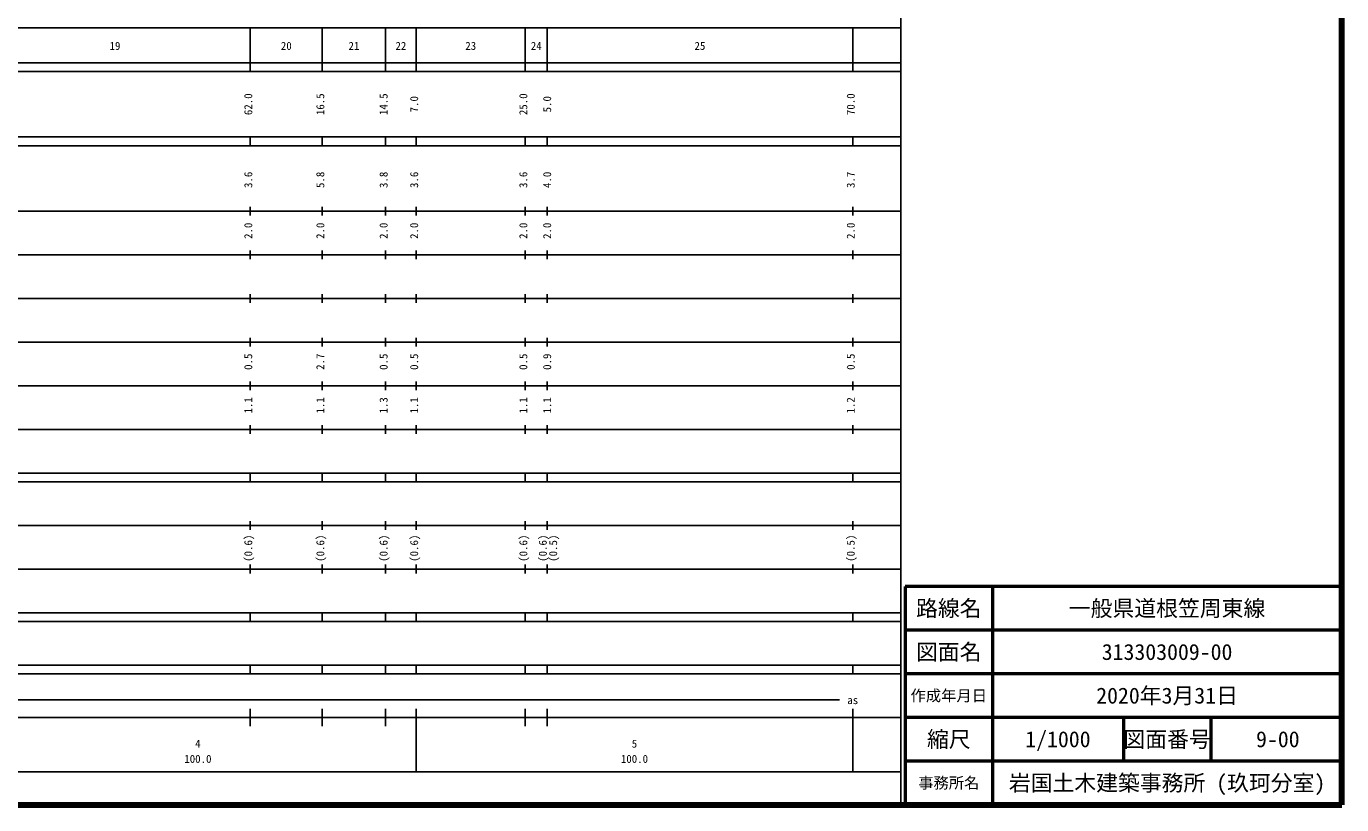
# Model space of a CAD drawing. Units: millimetres on the paper, enlarged 1000 times. Extents: x 40000 to 680000, y 20000 to 380000.
# Drawn here: x 378696 to 680000, y 20000 to 198357 of the extents above; entities that cross this region are included whole.
import ezdxf
from ezdxf.enums import TextEntityAlignment as Align

# ---------------------------------------------------------------- set-up
doc = ezdxf.new("R2010")
doc.units = ezdxf.units.MM
doc.header["$LTSCALE"] = 1000
for name, color, linetype, lineweight in [('M-TTL', 2, 'Continuous', 140), ('M-TTL-BAND', 7, 'Continuous', 25), ('M-TTL-FRAM', 2, 'Continuous', 50), ('M-TTL-LINE', 7, 'Continuous', 50)]:
    doc.layers.add(name, color=color, linetype=linetype, lineweight=lineweight)
doc.layers.add('M-TTL-TXT', color=7, linetype='Continuous')
doc.styles.add('ＭＳ ゴシック', font='')
doc.styles.get('ＭＳ ゴシック').set_extended_font_data('MS Gothic')

msp = doc.modelspace()

# ---------------------------------------------------------------- linework, layer by layer
at = {"layer": 'M-TTL'}
for p, q in [((680000, 20000), (680000, 380000)), ((40000, 20000), (680000, 20000))]:
    msp.add_line(p, q, dxfattribs=at)
at = {"layer": 'M-TTL-BAND'}
for p, q in [((579000, 20000), (579000, 370000)), ((68000, 198000), (579000, 198000)), ((430000, 188000), (430000, 198000)), ((446500, 188000), (446500, 198000)), ((461000, 188000), (461000, 198000)), ((468000, 188000), (468000, 198000)), ((493000, 188000), (493000, 198000)), ((498000, 188000), (498000, 198000)), ((568000, 188000), (568000, 198000)), ((40000, 190000), (579000, 190000)), ((40000, 188000), (579000, 188000)), ((40000, 173000), (579000, 173000)), ((430000, 171000), (430000, 173000)), ((446500, 171000), (446500, 173000)), ((461000, 171000), (461000, 173000)), ((468000, 171000), (468000, 173000)), ((493000, 171000), (493000, 173000)), ((498000, 171000), (498000, 173000)), ((568000, 171000), (568000, 173000)), ((40000, 171000), (579000, 171000)), ((430000, 155000), (430000, 157000)), ((446500, 155000), (446500, 157000)), ((461000, 155000), (461000, 157000)), ((468000, 155000), (468000, 157000)), ((493000, 155000), (493000, 157000)), ((498000, 155000), (498000, 157000)), ((568000, 155000), (568000, 157000)), ((40000, 156000), (579000, 156000)), ((46000, 146000), (579000, 146000)), ((430000, 145000), (430000, 147000)), ((446500, 145000), (446500, 147000)), ((461000, 145000), (461000, 147000)), ((468000, 145000), (468000, 147000)), ((493000, 145000), (493000, 147000)), ((498000, 145000), (498000, 147000)), ((568000, 145000), (568000, 147000)), ((52000, 136000), (579000, 136000)), ((430000, 135000), (430000, 137000)), ((446500, 135000), (446500, 137000)), ((461000, 135000), (461000, 137000)), ((468000, 135000), (468000, 137000)), ((493000, 135000), (493000, 137000)), ((498000, 135000), (498000, 137000)), ((568000, 135000), (568000, 137000)), ((430000, 125000), (430000, 127000)), ((446500, 125000), (446500, 127000)), ((461000, 125000), (461000, 127000)), ((468000, 125000), (468000, 127000)), ((493000, 125000), (493000, 127000)), ((498000, 125000), (498000, 127000)), ((568000, 125000), (568000, 127000)), ((46000, 126000), (579000, 126000)), ((52000, 116000), (579000, 116000)), ((430000, 115000), (430000, 117000)), ((446500, 115000), (446500, 117000)), ((461000, 115000), (461000, 117000)), ((468000, 115000), (468000, 117000)), ((493000, 115000), (493000, 117000)), ((498000, 115000), (498000, 117000)), ((568000, 115000), (568000, 117000)), ((46000, 106000), (579000, 106000)), ((430000, 105000), (430000, 107000)), ((446500, 105000), (446500, 107000)), ((461000, 105000), (461000, 107000)), ((468000, 105000), (468000, 107000)), ((493000, 105000), (493000, 107000)), ((498000, 105000), (498000, 107000)), ((568000, 105000), (568000, 107000)), ((40000, 96000), (579000, 96000)), ((40000, 94000), (579000, 94000)), ((430000, 94000), (430000, 96000)), ((446500, 94000), (446500, 96000)), ((461000, 94000), (461000, 96000)), ((468000, 94000), (468000, 96000)), ((493000, 94000), (493000, 96000)), ((498000, 94000), (498000, 96000)), ((568000, 94000), (568000, 96000)), ((430000, 83000), (430000, 85000)), ((446500, 83000), (446500, 85000)), ((461000, 83000), (461000, 85000)), ((468000, 83000), (468000, 85000)), ((493000, 83000), (493000, 85000)), ((498000, 83000), (498000, 85000)), ((568000, 83000), (568000, 85000)), ((49000, 84000), (579000, 84000)), ((40000, 74000), (579000, 74000)), ((430000, 73000), (430000, 75000)), ((446500, 73000), (446500, 75000)), ((461000, 73000), (461000, 75000)), ((468000, 73000), (468000, 75000)), ((493000, 73000), (493000, 75000)), ((498000, 73000), (498000, 75000)), ((568000, 73000), (568000, 75000)), ((40000, 64000), (579000, 64000)), ((430000, 62000), (430000, 64000)), ((446500, 62000), (446500, 64000)), ((461000, 62000), (461000, 64000)), ((468000, 62000), (468000, 64000)), ((493000, 62000), (493000, 64000)), ((498000, 62000), (498000, 64000)), ((568000, 62000), (568000, 64000)), ((40000, 62000), (579000, 62000)), ((40000, 52000), (579000, 52000)), ((430000, 50000), (430000, 52000)), ((446500, 50000), (446500, 52000)), ((461000, 50000), (461000, 52000)), ((468000, 50000), (468000, 52000)), ((493000, 50000), (493000, 52000)), ((498000, 50000), (498000, 52000)), ((568000, 50000), (568000, 52000)), ((40000, 50000), (579000, 50000)), ((71000, 44000), (565000, 44000)), ((40000, 40000), (579000, 40000)), ((430000, 38000), (430000, 42000)), ((446500, 38000), (446500, 42000)), ((461000, 38000), (461000, 42000)), ((468000, 27500), (468000, 42000)), ((493000, 38000), (493000, 42000)), ((498000, 38000), (498000, 42000)), ((568000, 27500), (568000, 42000)), ((68000, 27500), (579000, 27500))]:
    msp.add_line(p, q, dxfattribs=at)
at = {"layer": 'M-TTL-FRAM'}
for p, q in [((680000, 70000), (580000, 70000)), ((580000, 70000), (580000, 20000))]:
    msp.add_line(p, q, dxfattribs=at)
at = {"layer": 'M-TTL-LINE'}
for p, q in [((600000, 70000), (600000, 20000)), ((680000, 60000), (580000, 60000)), ((680000, 50000), (580000, 50000)), ((680000, 40000), (580000, 40000)), ((630000, 40000), (630000, 30000)), ((650000, 40000), (650000, 30000)), ((680000, 30000), (580000, 30000))]:
    msp.add_line(p, q, dxfattribs=at)

# ---------------------------------------------------------------- texts
at = {"layer": 'M-TTL-BAND', "style": 'ＭＳ ゴシック'}
for s, p in [('19', (399000, 192405)), ('20', (438250, 192405)), ('21', (453750, 192405)), ('22', (464500, 192405)), ('23', (480500, 192405)), ('24', (495500, 192405)), ('25', (533000, 192405)), ('as', (568000, 42500)), ('4', (418000, 32523)), ('5', (518000, 32523)), ('100.0', (418000, 29033)), ('100.0', (518000, 29033))]:
    msp.add_text(s, height=1833, dxfattribs=at).set_placement(p, align=Align.BOTTOM_CENTER)
for s, p in [('62.0', (431000, 180500)), ('16.5', (447500, 180500)), ('14.5', (462000, 180500)), ('7.0', (469000, 180500)), ('25.0', (494000, 180500)), ('5.0', (499466, 180500)), ('70.0', (569000, 180500)), ('3.6', (431000, 163174)), ('5.8', (447500, 163174)), ('3.8', (462000, 163174)), ('3.6', (469000, 163174)), ('3.6', (494000, 163174)), ('4.0', (499466, 163174)), ('3.7', (569000, 163174)), ('2.0', (431000, 151500)), ('2.0', (447500, 151500)), ('2.0', (462000, 151500)), ('2.0', (469000, 151500)), ('2.0', (494000, 151500)), ('2.0', (499466, 151500)), ('2.0', (569000, 151500)), ('0.5', (431000, 121500)), ('2.7', (447500, 121500)), ('0.5', (462000, 121500)), ('0.5', (469000, 121500)), ('0.5', (494000, 121500)), ('0.9', (499466, 121500)), ('0.5', (569000, 121500)), ('1.1', (431000, 111500)), ('1.1', (447500, 111500)), ('1.3', (462000, 111500)), ('1.1', (469000, 111500)), ('1.1', (494000, 111500)), ('1.1', (499466, 111500)), ('1.2', (569000, 111500)), ('(0.6)', (431000, 78764)), ('(0.6)', (447500, 78764)), ('(0.6)', (462000, 78764)), ('(0.6)', (469000, 78764)), ('(0.6)', (494000, 78764)), ('(0.6)', (498466, 78764)), ('(0.5)', (500836, 78764)), ('(0.5)', (569000, 78764))]:
    msp.add_text(s, height=1833, rotation=90, dxfattribs=at).set_placement(p, align=Align.BOTTOM_CENTER)
at = {"layer": 'M-TTL-TXT', "style": 'ＭＳ ゴシック'}
for s, height, p in [('路線名', 3666, (590000, 65000)), ('路線名', 3666, (590000, 65000)), ('一般県道根笠周東線', 3666, (640000, 65000)), ('図面名', 3666, (590000, 55000)), ('図面名', 3666, (590000, 55000)), ('313303009-00', 3666, (640000, 55000)), ('作成年月日', 2566, (590000, 45000)), ('作成年月日', 2566, (590000, 45000)), ('2020年3月31日', 3666, (640000, 45000)), ('縮尺', 3666, (590000, 35000)), ('縮尺', 3666, (590000, 35000)), ('1/1000', 3666, (615000, 35000)), ('図面番号', 3666, (640000, 35000)), ('図面番号', 3666, (640000, 35000)), (' 9-00', 3666, (664125, 35000)), ('岩国土木建築事務所 (玖珂分室)', 3666, (640000, 25000)), ('事務所名', 2566, (590000, 25000)), ('事務所名', 2566, (590000, 25000))]:
    msp.add_text(s, height=height, dxfattribs=at).set_placement(p, align=Align.MIDDLE_CENTER)

doc.saveas('drawing.dxf')
